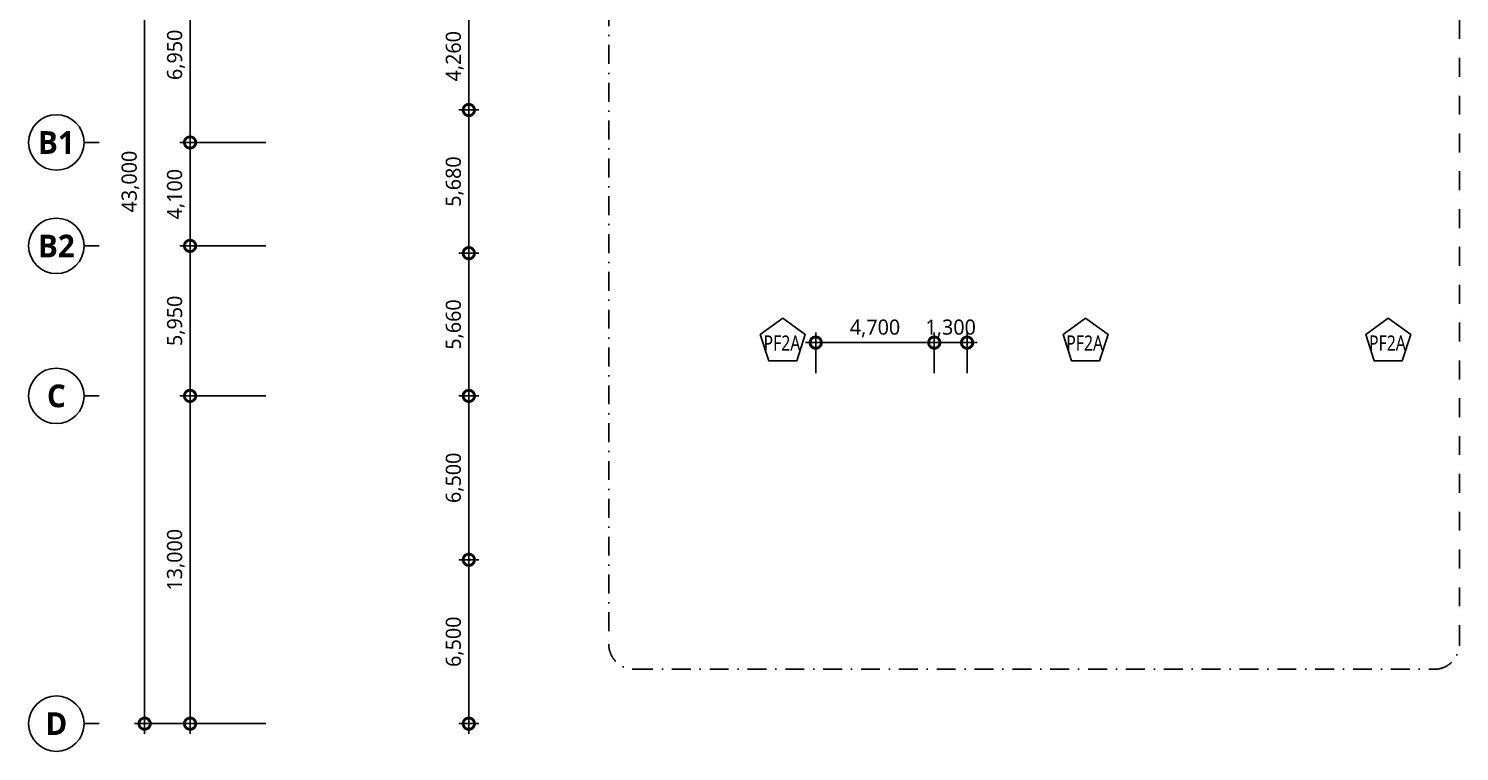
# Model space of a CAD drawing. Header units: millimetres. Extents: x 9300 to 332157, y 4200 to 105100.
# Drawn here: x 190500 to 247214, y 41800 to 70467 of the extents above; entities that cross this region are included whole.
import ezdxf
from ezdxf.enums import TextEntityAlignment as Align

# ---------------------------------------------------------------- set-up
doc = ezdxf.new("R2010")
doc.units = ezdxf.units.MM
doc.header["$LTSCALE"] = 150
doc.linetypes.add('DASHDOT-GAUN', pattern=[10, 5, -2.5, 0, -2.5])
doc.layers.get('DEFPOINTS').update_dxf_attribs({"color": 137})
for name, color, linetype in [('DIM', 7, 'Continuous'), ('S-SYM', 6, 'Continuous'), ('SYM', 6, 'Continuous'), ('SYM-BUB', 3, 'Continuous')]:
    doc.layers.add(name, color=color, linetype=linetype)
doc.styles.add('맑은고딕B', font='malgunbd.ttf')
doc.styles.add('스타일1', font='malgun.ttf')
doc.styles.add('스타일2', font='malgunbd.ttf')
doc.dimstyles.new('CJA', dxfattribs={"dimscale": 200, "dimtxt": 3, "dimasz": 1, "dimexe": 2, "dimexo": 3, "dimgap": 1, "dimtad": 1, "dimdec": 0, "dimzin": 1, "dimdsep": 46, "dimlunit": 6, "dimtxsty": '스타일1', "dimblk": 'GAUN-DOT', "dimcen": -2, "dimdle": 2, "dimclrd": 256, "dimclre": 256, "dimclrt": 3, "dimadec": 0, "dimazin": 0, "dimtfac": 1, "dimtdec": 0, "dimtix": 1, "dimtmove": 2, "dimatfit": 3, "dimldrblk": 'DOTSMALL', "dimfxl": 1, "dimtolj": 1, "dimtzin": 1, "dimarcsym": 0})

# ---------------------------------------------------------------- blocks, each defined once
blk = doc.blocks.new('str-f')
blk.add_lwpolyline([(0, 469), (-446, 145), (-276, -379), (276, -379), (446, 145)], close=True)
at = {"color": 3, "style": '스타일1'}
blk.add_attdef('F1', text='', height=300, dxfattribs=at).set_placement((-16, -20), align=Align.MIDDLE)
blk = doc.blocks.new('GAUN-DOT')
at = {"linetype": 'ByBlock'}
for p, q in [((2, 0), (-2, 0)), ((0, -2), (0, 2))]:
    blk.add_line(p, q, dxfattribs=at)
at = {"const_width": 2.25}
blk.add_lwpolyline([(0, 0.28125, 1), (0, -0.28125, 1)], format="xyb", close=True, dxfattribs=at)
blk = doc.blocks.new('*D103')
at = {"layer": 'DEFPOINTS', "color": 0, "transparency": 16777216}
for p in [(207949, 49400), (208808, 49400), (208808, 42900)]:
    blk.add_point(p, dxfattribs=at)
at = {"layer": 'DIM', "lineweight": -2, "transparency": 16777216}
for p, q in [((208208, 49400), (207549, 49400)), ((207949, 43100), (207949, 49200)), ((208208, 42900), (207549, 42900))]:
    blk.add_line(p, q, dxfattribs=at)
at = {"layer": 'DIM', "lineweight": -2, "transparency": 16777216, "xscale": 200, "yscale": 200, "zscale": 200}
for p, rotation in [((207949, 49400), 90), ((207949, 42900), 270)]:
    blk.add_blockref('GAUN-DOT', p, dxfattribs=dict(at, rotation=rotation))
at = {"layer": 'DIM', "color": 3, "transparency": 16777216, "insert": (207389, 46150), "char_height": 600, "attachment_point": 5, "rotation": 90, "style": '스타일1'}
blk.add_mtext('\\A1;6,500', dxfattribs=at)
blk = doc.blocks.new('_DotSmall')
at = {"color": 0, "linetype": 'ByBlock', "const_width": 0.5}
blk.add_lwpolyline([(-0.0625, 0, 1), (0.0625, 0, 1)], format="xyb", close=True, dxfattribs=at)
blk = doc.blocks.new('*D104')
at = {"layer": 'DEFPOINTS', "color": 0, "transparency": 16777216}
for p in [(208808, 55900), (207949, 49400), (208808, 49400)]:
    blk.add_point(p, dxfattribs=at)
at = {"layer": 'DIM', "lineweight": -2, "transparency": 16777216}
for p, q in [((208208, 55900), (207549, 55900)), ((207949, 55700), (207949, 49600)), ((208208, 49400), (207549, 49400))]:
    blk.add_line(p, q, dxfattribs=at)
at = {"layer": 'DIM', "lineweight": -2, "transparency": 16777216, "xscale": 200, "yscale": 200, "zscale": 200}
for p, rotation in [((207949, 55900), 90), ((207949, 49400), 270)]:
    blk.add_blockref('GAUN-DOT', p, dxfattribs=dict(at, rotation=rotation))
at = {"layer": 'DIM', "color": 3, "transparency": 16777216, "insert": (207389, 52650), "char_height": 600, "attachment_point": 5, "rotation": 90, "style": '스타일1'}
blk.add_mtext('\\A1;6,500', dxfattribs=at)
blk = doc.blocks.new('*D105')
at = {"layer": 'DEFPOINTS', "color": 0, "transparency": 16777216}
for p in [(207949, 61560), (208808, 61560), (208808, 55900)]:
    blk.add_point(p, dxfattribs=at)
at = {"layer": 'DIM', "lineweight": -2, "transparency": 16777216}
for p, q in [((208208, 61560), (207549, 61560)), ((207949, 56100), (207949, 61360)), ((208208, 55900), (207549, 55900))]:
    blk.add_line(p, q, dxfattribs=at)
at = {"layer": 'DIM', "lineweight": -2, "transparency": 16777216, "xscale": 200, "yscale": 200, "zscale": 200}
for p, rotation in [((207949, 61560), 90), ((207949, 55900), 270)]:
    blk.add_blockref('GAUN-DOT', p, dxfattribs=dict(at, rotation=rotation))
at = {"layer": 'DIM', "color": 3, "transparency": 16777216, "insert": (207389, 58730), "char_height": 600, "attachment_point": 5, "rotation": 90, "style": '스타일1'}
blk.add_mtext('\\A1;5,660', dxfattribs=at)
blk = doc.blocks.new('*D106')
at = {"layer": 'DEFPOINTS', "color": 0, "transparency": 16777216}
for p in [(208808, 67240), (207949, 61560), (208808, 61560)]:
    blk.add_point(p, dxfattribs=at)
at = {"layer": 'DIM', "lineweight": -2, "transparency": 16777216}
for p, q in [((208208, 67240), (207549, 67240)), ((207949, 67040), (207949, 61760)), ((208208, 61560), (207549, 61560))]:
    blk.add_line(p, q, dxfattribs=at)
at = {"layer": 'DIM', "lineweight": -2, "transparency": 16777216, "xscale": 200, "yscale": 200, "zscale": 200}
for p, rotation in [((207949, 67240), 90), ((207949, 61560), 270)]:
    blk.add_blockref('GAUN-DOT', p, dxfattribs=dict(at, rotation=rotation))
at = {"layer": 'DIM', "color": 3, "transparency": 16777216, "insert": (207389, 64400), "char_height": 600, "attachment_point": 5, "rotation": 90, "style": '스타일1'}
blk.add_mtext('\\A1;5,680', dxfattribs=at)
blk = doc.blocks.new('*D107')
at = {"layer": 'DEFPOINTS', "color": 0, "transparency": 16777216}
for p in [(207949, 71500), (208808, 71500), (208808, 67240)]:
    blk.add_point(p, dxfattribs=at)
at = {"layer": 'DIM', "lineweight": -2, "transparency": 16777216}
for p, q in [((208208, 71500), (207549, 71500)), ((207949, 67440), (207949, 71300)), ((208208, 67240), (207549, 67240))]:
    blk.add_line(p, q, dxfattribs=at)
at = {"layer": 'DIM', "lineweight": -2, "transparency": 16777216, "xscale": 200, "yscale": 200, "zscale": 200}
for p, rotation in [((207949, 71500), 90), ((207949, 67240), 270)]:
    blk.add_blockref('GAUN-DOT', p, dxfattribs=dict(at, rotation=rotation))
at = {"layer": 'DIM', "color": 3, "transparency": 16777216, "insert": (207389, 69370), "char_height": 600, "attachment_point": 5, "rotation": 90, "style": '스타일1'}
blk.add_mtext('\\A1;4,260', dxfattribs=at)
blk = doc.blocks.new('*D111')
at = {"layer": 'DEFPOINTS', "color": 0, "transparency": 16777216}
for p in [(221700, 58014), (221700, 56200), (226400, 56200)]:
    blk.add_point(p, dxfattribs=at)
at = {"layer": 'DIM', "lineweight": -2, "transparency": 16777216}
for p, q in [((221700, 56800), (221700, 58414)), ((226200, 58014), (221900, 58014)), ((226400, 56800), (226400, 58414))]:
    blk.add_line(p, q, dxfattribs=at)
at = {"layer": 'DIM', "lineweight": -2, "transparency": 16777216, "xscale": 200, "yscale": 200, "zscale": 200, "rotation": 180}
blk.add_blockref('GAUN-DOT', (221700, 58014), dxfattribs=at)
at = {"layer": 'DIM', "lineweight": -2, "transparency": 16777216, "xscale": 200, "yscale": 200, "zscale": 200}
blk.add_blockref('GAUN-DOT', (226400, 58014), dxfattribs=at)
at = {"layer": 'DIM', "color": 3, "transparency": 16777216, "insert": (224050, 58574), "char_height": 600, "attachment_point": 5, "style": '스타일1'}
blk.add_mtext('\\A1;4,700', dxfattribs=at)
blk = doc.blocks.new('*D125')
at = {"layer": 'DEFPOINTS', "color": 0, "transparency": 16777216}
for p in [(227700, 58014), (226400, 56200), (227700, 56200)]:
    blk.add_point(p, dxfattribs=at)
at = {"layer": 'DIM', "lineweight": -2, "transparency": 16777216}
for p, q in [((226200, 58014), (226000, 58014)), ((226400, 56800), (226400, 58414)), ((226400, 58014), (227700, 58014)), ((227700, 56800), (227700, 58414)), ((227900, 58014), (228100, 58014))]:
    blk.add_line(p, q, dxfattribs=at)
at = {"layer": 'DIM', "lineweight": -2, "transparency": 16777216, "xscale": 200, "yscale": 200, "zscale": 200}
blk.add_blockref('GAUN-DOT', (226400, 58014), dxfattribs=at)
at = {"layer": 'DIM', "lineweight": -2, "transparency": 16777216, "xscale": 200, "yscale": 200, "zscale": 200, "rotation": 180}
blk.add_blockref('GAUN-DOT', (227700, 58014), dxfattribs=at)
at = {"layer": 'DIM', "color": 3, "transparency": 16777216, "insert": (227050, 58575), "char_height": 600, "attachment_point": 5, "style": '스타일1'}
blk.add_mtext('\\A1;1,300', dxfattribs=at)
blk = doc.blocks.new('*D253')
at = {"layer": 'DEFPOINTS', "color": 0, "transparency": 16777216}
for p in [(195100, 85900), (200500, 85900), (200500, 42900)]:
    blk.add_point(p, dxfattribs=at)
at = {"layer": 'DIM', "color": 7, "lineweight": -2, "transparency": 16777216}
for p, q in [((195100, 42500), (195100, 86300)), ((199900, 85900), (194700, 85900)), ((199900, 42900), (194700, 42900))]:
    blk.add_line(p, q, dxfattribs=at)
at = {"layer": 'DIM', "color": 7, "lineweight": -2, "transparency": 16777216, "xscale": 900, "yscale": 900, "zscale": 900}
for p, rotation in [((195100, 85900), 90), ((195100, 42900), 270)]:
    blk.add_blockref('_DotSmall', p, dxfattribs=dict(at, rotation=rotation))
at = {"layer": 'DIM', "color": 3, "transparency": 16777216, "insert": (194540, 64400), "char_height": 600, "attachment_point": 5, "rotation": 90, "style": '스타일1'}
blk.add_mtext('\\A1;43,000', dxfattribs=at)
blk = doc.blocks.new('*D255')
at = {"layer": 'DEFPOINTS', "color": 0, "transparency": 16777216}
for p in [(200500, 55900), (196900, 42900), (200500, 42900)]:
    blk.add_point(p, dxfattribs=at)
at = {"layer": 'DIM', "color": 7, "lineweight": -2, "transparency": 16777216}
for p, q in [((196900, 56300), (196900, 42500)), ((199900, 55900), (196500, 55900)), ((199900, 42900), (196500, 42900))]:
    blk.add_line(p, q, dxfattribs=at)
at = {"layer": 'DIM', "color": 7, "lineweight": -2, "transparency": 16777216, "xscale": 900, "yscale": 900, "zscale": 900}
for p, rotation in [((196900, 55900), 90), ((196900, 42900), 270)]:
    blk.add_blockref('_DotSmall', p, dxfattribs=dict(at, rotation=rotation))
at = {"layer": 'DIM', "color": 3, "transparency": 16777216, "insert": (196338, 49400), "char_height": 600, "attachment_point": 5, "rotation": 90, "style": '스타일1'}
blk.add_mtext('\\A1;13,000', dxfattribs=at)
blk = doc.blocks.new('NEW_BUB')
at = {"layer": 'SYM-BUB', "color": 6}
blk.add_line((0, 3), (0, 0), dxfattribs=at)
blk.add_circle((0, 8.5), 5.5, dxfattribs=at)
at = {"layer": 'SYM-BUB', "color": 3, "style": '스타일2'}
blk.add_attdef('X', text='', height=4.5, dxfattribs=at).set_placement((0, 8.5), align=Align.MIDDLE)
blk = doc.blocks.new('*D261')
at = {"layer": 'DEFPOINTS', "color": 0, "transparency": 16777216}
for p in [(200500, 61850), (196900, 55900), (200500, 55900)]:
    blk.add_point(p, dxfattribs=at)
at = {"layer": 'DIM', "color": 7, "lineweight": -2, "transparency": 16777216}
for p, q in [((199900, 61850), (196500, 61850)), ((196900, 62250), (196900, 55500)), ((199900, 55900), (196500, 55900))]:
    blk.add_line(p, q, dxfattribs=at)
at = {"layer": 'DIM', "color": 7, "lineweight": -2, "transparency": 16777216, "xscale": 900, "yscale": 900, "zscale": 900}
for p, rotation in [((196900, 61850), 90), ((196900, 55900), 270)]:
    blk.add_blockref('_DotSmall', p, dxfattribs=dict(at, rotation=rotation))
at = {"layer": 'DIM', "color": 3, "transparency": 16777216, "insert": (196340, 58875), "char_height": 600, "attachment_point": 5, "rotation": 90, "style": '스타일1'}
blk.add_mtext('\\A1;5,950', dxfattribs=at)
blk = doc.blocks.new('*D266')
at = {"layer": 'DEFPOINTS', "color": 0, "transparency": 16777216}
for p in [(196900, 65950), (200500, 65950), (200500, 61850)]:
    blk.add_point(p, dxfattribs=at)
at = {"layer": 'DIM', "color": 7, "lineweight": -2, "transparency": 16777216}
for p, q in [((199900, 65950), (196500, 65950)), ((196900, 61450), (196900, 66350)), ((199900, 61850), (196500, 61850))]:
    blk.add_line(p, q, dxfattribs=at)
at = {"layer": 'DIM', "color": 7, "lineweight": -2, "transparency": 16777216, "xscale": 900, "yscale": 900, "zscale": 900}
for p, rotation in [((196900, 65950), 90), ((196900, 61850), 270)]:
    blk.add_blockref('_DotSmall', p, dxfattribs=dict(at, rotation=rotation))
at = {"layer": 'DIM', "color": 3, "transparency": 16777216, "insert": (196338, 63900), "char_height": 600, "attachment_point": 5, "rotation": 90, "style": '스타일1'}
blk.add_mtext('\\A1;4,100', dxfattribs=at)
blk = doc.blocks.new('*D267')
at = {"layer": 'DEFPOINTS', "color": 0, "transparency": 16777216}
for p in [(200500, 72900), (196900, 65950), (200500, 65950)]:
    blk.add_point(p, dxfattribs=at)
at = {"layer": 'DIM', "color": 7, "lineweight": -2, "transparency": 16777216}
for p, q in [((196900, 73300), (196900, 65550)), ((199900, 72900), (196500, 72900)), ((199900, 65950), (196500, 65950))]:
    blk.add_line(p, q, dxfattribs=at)
at = {"layer": 'DIM', "color": 7, "lineweight": -2, "transparency": 16777216, "xscale": 900, "yscale": 900, "zscale": 900}
for p, rotation in [((196900, 72900), 90), ((196900, 65950), 270)]:
    blk.add_blockref('_DotSmall', p, dxfattribs=dict(at, rotation=rotation))
at = {"layer": 'DIM', "color": 3, "transparency": 16777216, "insert": (196340, 69425), "char_height": 600, "attachment_point": 5, "rotation": 90, "style": '스타일1'}
blk.add_mtext('\\A1;6,950', dxfattribs=at)

msp = doc.modelspace()

# ---------------------------------------------------------------- linework, layer by layer
at = {"layer": 'SYM', "color": 3, "linetype": 'DASHDOT-GAUN'}
msp.add_lwpolyline([(214496.4, 45055.5), (246214.4, 45055.5, 0.4142136), (247214.4, 46055.5), (247214.4, 81818, 0.4142136), (246214.4, 82818), (214496.4, 82818, 0.4142136), (213496.4, 81818), (213496.4, 46055.5, 0.4142136)], format="xyb", close=True, dxfattribs=at)

# ---------------------------------------------------------------- block references
at = {"layer": 'SYM', "linetype": 'Continuous'}
ref = msp.add_blockref('str-f', (220394.1, 58042.3), dxfattribs=dict(at, xscale=2, yscale=2, zscale=2))
ref.add_attrib('F1', 'PF2A', dxfattribs={"layer": 'S-SYM', "color": 3, "height": 600, "style": '스타일1', "width": 0.8}).set_placement((220362.5, 58001.4), align=Align.MIDDLE)
ref = msp.add_blockref('str-f', (232394.1, 58042.3), dxfattribs=dict(at, xscale=2, yscale=2, zscale=2))
ref.add_attrib('F1', 'PF2A', dxfattribs={"layer": 'S-SYM', "color": 3, "height": 600, "style": '스타일1', "width": 0.8}).set_placement((232362.5, 58001.4), align=Align.MIDDLE)
ref = msp.add_blockref('str-f', (244394.1, 58042.3), dxfattribs=dict(at, xscale=2, yscale=2, zscale=2))
ref.add_attrib('F1', 'PF2A', dxfattribs={"layer": 'S-SYM', "color": 3, "height": 600, "style": '스타일1', "width": 0.8}).set_placement((244362.5, 58001.4), align=Align.MIDDLE)
at = {"layer": 'SYM-BUB'}
ref = msp.add_blockref('NEW_BUB', (193300, 65950), dxfattribs=dict(at, xscale=200.0000000000002, yscale=200.0000000000002, zscale=200.0000000000002, rotation=90))
ref.add_attrib('X', 'B1', dxfattribs={"color": 3, "height": 900, "style": '맑은고딕B'}).set_placement((191600, 65950), align=Align.MIDDLE)
ref = msp.add_blockref('NEW_BUB', (193300, 61850), dxfattribs=dict(at, xscale=200.0000000000002, yscale=200.0000000000002, zscale=200.0000000000002, rotation=90))
ref.add_attrib('X', 'B2', dxfattribs={"color": 3, "height": 900, "style": '맑은고딕B'}).set_placement((191600, 61850), align=Align.MIDDLE)
ref = msp.add_blockref('NEW_BUB', (193300, 55900), dxfattribs=dict(at, xscale=200.0000000000002, yscale=200.0000000000002, zscale=200.0000000000002, rotation=90))
ref.add_attrib('X', 'C', dxfattribs={"color": 3, "height": 900, "style": '맑은고딕B'}).set_placement((191600, 55900), align=Align.MIDDLE)
ref = msp.add_blockref('NEW_BUB', (193300, 42900), dxfattribs=dict(at, xscale=200.0000000000002, yscale=200.0000000000002, zscale=200.0000000000002, rotation=90))
ref.add_attrib('X', 'D', dxfattribs={"color": 3, "height": 900, "style": '맑은고딕B'}).set_placement((191600, 42900), align=Align.MIDDLE)

# ---------------------------------------------------------------- dimensions: what is measured, and where the dimension line sits
at = {"layer": 'DIM'}
for base, p1, p2, angle, picture, middle in [((195100, 85900), (200500, 42900), (200500, 85900), 270, '*D253', (194539.7, 64400)), ((196900, 65950), (200500, 72900), (200500, 65950), 270, '*D267', (196339.7, 69425)), ((196900, 65950), (200500, 61850), (200500, 65950), 90, '*D266', (196338, 63900)), ((196900, 55900), (200500, 61850), (200500, 55900), 270, '*D261', (196339.7, 58875)), ((196900, 42900), (200500, 55900), (200500, 42900), 270, '*D255', (196338, 49400))]:
    dim = msp.add_linear_dim(base=base, p1=p1, p2=p2, angle=angle, dimstyle='CJA', override={"dimscale": 200, "dimtxt": 3, "dimasz": 4.5, "dimblk1": 'DotSmall', "dimblk2": 'DotSmall', "dimsah": 1, "dimdle": 2, "dimclrd": 7, "dimclre": 7}, dxfattribs=at)
    dim.commit()
    dim.dimension.update_dxf_attribs({"geometry": picture, "text_midpoint": middle})
for base, p1, p2, angle, picture, middle in [((207949.2, 71500), (208808.3, 67240), (208808.3, 71500), 90, '*D107', (207388.9, 69370)), ((207949.2, 61560), (208808.3, 67240), (208808.3, 61560), 270, '*D106', (207388.9, 64400)), ((207949.2, 61560), (208808.3, 55900), (208808.3, 61560), 90, '*D105', (207388.9, 58730)), ((227700, 58013.5), (226400, 56200), (227700, 56200), 180, '*D125', (227050, 58575.5)), ((207949.2, 49400), (208808.3, 55900), (208808.3, 49400), 270, '*D104', (207388.9, 52650)), ((207949.2, 49400), (208808.3, 42900), (208808.3, 49400), 90, '*D103', (207388.9, 46150))]:
    dim = msp.add_linear_dim(base=base, p1=p1, p2=p2, angle=angle, dimstyle='CJA', dxfattribs=at)
    dim.commit()
    dim.dimension.update_dxf_attribs({"geometry": picture, "text_midpoint": middle})
dim = msp.add_linear_dim(base=(221700, 58013.5), p1=(226400, 56200), p2=(221700, 56200), dimstyle='CJA', dxfattribs=at)
dim.commit()
dim.dimension.update_dxf_attribs({"geometry": '*D111', "text_midpoint": (224050, 58573.8)})

doc.saveas('drawing.dxf')
